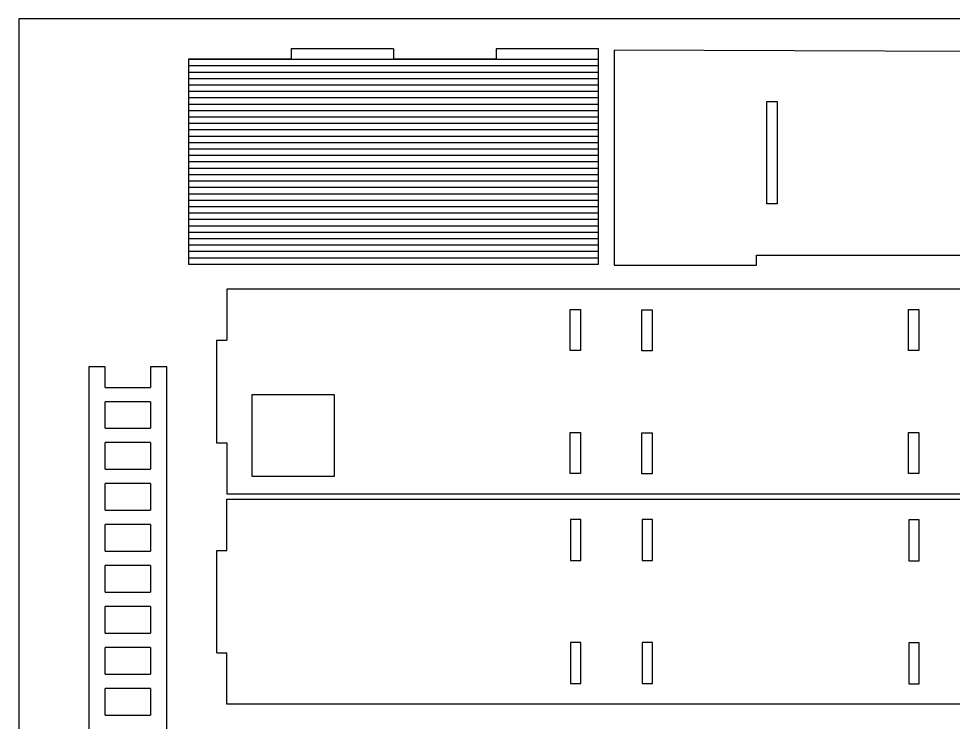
# Model space of a CAD drawing. Extents: x -442 to 263, y -399 to 649.
# Drawn here: x -437.3 to -72.7, y 374.6 to 649.4 of the extents above; entities that cross this region are included whole.
import ezdxf

# ---------------------------------------------------------------- set-up
doc = ezdxf.new("R2010")
doc.units = 0
doc.layers.get('0').update_dxf_attribs({"color": 1, "linetype": 'CONTINUOUS'})
doc.layers.add('1', color=2, linetype='CONTINUOUS')

msp = doc.modelspace()

# ---------------------------------------------------------------- linework, layer by layer
for p, q in [((-331.08, 637.53), (-331.08, 633.53)), ((-291.08, 637.53), (-331.08, 637.53)), ((-291.08, 637.53), (-291.08, 633.53)), ((-211.08, 637.53), (-251.08, 637.53)), ((-251.08, 637.53), (-251.08, 633.53)), ((-211.08, 553.53), (-211.08, 637.53)), ((-204.98, 637.07), (-204.98, 553.07)), ((82.54, 635.93), (-204.98, 637.07)), ((-371.08, 633.53), (-371.08, 553.53)), ((-331.08, 633.53), (-371.08, 633.53)), ((-251.08, 633.53), (-291.08, 633.53)), ((-145.46, 577.07), (-145.46, 617.07)), ((-145.46, 617.07), (-141.46, 617.07)), ((-141.46, 617.07), (-141.46, 577.07)), ((-141.46, 577.07), (-145.46, 577.07)), ((-149.46, 553.07), (-149.46, 557.07)), ((-149.46, 557.07), (-69.46, 557.07)), ((-371.08, 553.53), (-211.08, 553.53)), ((-204.98, 553.07), (-149.46, 553.07)), ((75.84, 543.8), (-356.16, 543.8)), ((-356.16, 543.8), (-356.16, 523.8)), ((-222.16, 535.8), (-218.16, 535.8)), ((-222.16, 519.8), (-222.16, 535.8)), ((-218.16, 535.8), (-218.16, 519.8)), ((-194.16, 535.7), (-190.16, 535.7)), ((-194.16, 519.7), (-194.16, 535.7)), ((-190.16, 535.7), (-190.16, 519.7)), ((-90.16, 535.8), (-86.16, 535.8)), ((-90.16, 519.8), (-90.16, 535.8)), ((-86.16, 535.8), (-86.16, 519.8)), ((-360.16, 523.8), (-356.16, 523.8)), ((-360.16, 523.8), (-360.16, 483.8)), ((-218.16, 519.8), (-222.16, 519.8)), ((-190.16, 519.7), (-194.16, 519.7)), ((-86.16, 519.8), (-90.16, 519.8)), ((-409.96, 513.41), (-409.96, 369.41)), ((-403.56, 513.41), (-409.96, 513.41)), ((-403.56, 505.41), (-403.56, 513.41)), ((-379.56, 513.41), (-385.96, 513.41)), ((-385.96, 513.41), (-385.96, 505.41)), ((-379.56, 369.41), (-379.56, 513.41)), ((-403.56, 505.41), (-385.96, 505.41)), ((-385.96, 499.81), (-403.56, 499.81)), ((-403.56, 489.41), (-403.56, 499.81)), ((-385.96, 499.81), (-385.96, 489.41)), ((-346.29, 470.64), (-346.29, 502.64)), ((-346.29, 502.64), (-314.29, 502.64)), ((-314.29, 502.64), (-314.29, 470.64)), ((-403.56, 489.41), (-385.96, 489.41)), ((-222.16, 487.8), (-218.16, 487.8)), ((-222.16, 471.8), (-222.16, 487.8)), ((-218.16, 487.8), (-218.16, 471.8)), ((-194.16, 487.7), (-190.16, 487.7)), ((-194.16, 471.7), (-194.16, 487.7)), ((-190.16, 487.7), (-190.16, 471.7)), ((-90.16, 487.8), (-86.16, 487.8)), ((-90.16, 471.8), (-90.16, 487.8)), ((-86.16, 487.8), (-86.16, 471.8)), ((-385.96, 483.81), (-403.56, 483.81)), ((-403.56, 473.41), (-403.56, 483.81)), ((-385.96, 483.81), (-385.96, 473.41)), ((-360.16, 483.8), (-356.16, 483.8)), ((-356.16, 483.8), (-356.16, 463.8)), ((-403.56, 473.41), (-385.96, 473.41)), ((-314.29, 470.64), (-346.29, 470.64)), ((-218.16, 471.8), (-222.16, 471.8)), ((-190.16, 471.7), (-194.16, 471.7)), ((-86.16, 471.8), (-90.16, 471.8)), ((-385.96, 467.81), (-403.56, 467.81)), ((-403.56, 457.41), (-403.56, 467.81)), ((-385.96, 467.81), (-385.96, 457.41)), ((-356.16, 463.8), (75.84, 463.8)), ((-356.06, 461.76), (75.94, 461.76)), ((-356.06, 441.76), (-356.06, 461.76)), ((-403.56, 457.41), (-385.96, 457.41)), ((-218.06, 453.76), (-222.06, 453.76)), ((-222.06, 453.76), (-222.06, 437.76)), ((-218.06, 437.76), (-218.06, 453.76)), ((-194.06, 453.76), (-194.06, 437.76)), ((-190.06, 453.76), (-194.06, 453.76)), ((-190.06, 437.76), (-190.06, 453.76)), ((-90.06, 453.66), (-90.06, 437.66)), ((-86.06, 453.66), (-90.06, 453.66)), ((-86.06, 437.66), (-86.06, 453.66)), ((-385.96, 451.81), (-403.56, 451.81)), ((-403.56, 441.41), (-403.56, 451.81)), ((-385.96, 451.81), (-385.96, 441.41)), ((-403.56, 441.41), (-385.96, 441.41)), ((-360.06, 401.76), (-360.06, 441.76)), ((-360.06, 441.76), (-356.06, 441.76)), ((-222.06, 437.76), (-218.06, 437.76)), ((-194.06, 437.76), (-190.06, 437.76)), ((-90.06, 437.66), (-86.06, 437.66)), ((-385.96, 435.81), (-403.56, 435.81)), ((-403.56, 425.41), (-403.56, 435.81)), ((-385.96, 435.81), (-385.96, 425.41)), ((-403.56, 425.41), (-385.96, 425.41)), ((-385.96, 419.81), (-403.56, 419.81)), ((-403.56, 409.41), (-403.56, 419.81)), ((-385.96, 419.81), (-385.96, 409.41)), ((-403.56, 409.41), (-385.96, 409.41)), ((-222.06, 405.76), (-222.06, 389.76)), ((-218.06, 405.76), (-222.06, 405.76)), ((-218.06, 389.76), (-218.06, 405.76)), ((-194.06, 405.76), (-194.06, 389.76)), ((-190.06, 405.76), (-194.06, 405.76)), ((-190.06, 389.76), (-190.06, 405.76)), ((-86.06, 405.66), (-90.06, 405.66)), ((-90.06, 405.66), (-90.06, 389.66)), ((-86.06, 389.66), (-86.06, 405.66)), ((-385.96, 403.81), (-403.56, 403.81)), ((-403.56, 393.41), (-403.56, 403.81)), ((-385.96, 403.81), (-385.96, 393.41)), ((-360.06, 401.76), (-356.06, 401.76)), ((-356.06, 381.76), (-356.06, 401.76)), ((-403.56, 393.41), (-385.96, 393.41)), ((-385.96, 387.81), (-403.56, 387.81)), ((-403.56, 377.41), (-403.56, 387.81)), ((-385.96, 387.81), (-385.96, 377.41)), ((-222.06, 389.76), (-218.06, 389.76)), ((-194.06, 389.76), (-190.06, 389.76)), ((-90.06, 389.66), (-86.06, 389.66)), ((75.94, 381.76), (-356.06, 381.76)), ((-403.56, 377.41), (-385.96, 377.41))]:
    msp.add_line(p, q)
at = {"layer": '1'}
for p, q in [((-437.33, 649.36), (-437.33, 149.36)), ((262.67, 649.36), (-437.33, 649.36)), ((-371.08, 633.53), (-211.08, 633.53)), ((-371.08, 631.03), (-211.08, 631.03)), ((-371.08, 628.53), (-211.08, 628.53)), ((-371.08, 626.03), (-211.08, 626.03)), ((-371.08, 623.53), (-211.08, 623.53)), ((-371.08, 621.03), (-211.08, 621.03)), ((-371.08, 618.53), (-211.08, 618.53)), ((-371.08, 616.03), (-211.08, 616.03)), ((-371.08, 613.53), (-211.08, 613.53)), ((-371.08, 611.03), (-211.08, 611.03)), ((-371.08, 608.53), (-211.08, 608.53)), ((-371.08, 606.03), (-211.08, 606.03)), ((-371.08, 603.53), (-211.08, 603.53)), ((-371.08, 601.03), (-211.08, 601.03)), ((-371.08, 598.53), (-211.08, 598.53)), ((-371.08, 596.03), (-211.08, 596.03)), ((-371.08, 593.53), (-211.08, 593.53)), ((-371.08, 591.03), (-211.08, 591.03)), ((-371.08, 588.53), (-211.08, 588.53)), ((-371.08, 586.03), (-211.08, 586.03)), ((-371.08, 583.53), (-211.08, 583.53)), ((-371.08, 581.03), (-211.08, 581.03)), ((-371.08, 578.53), (-211.08, 578.53)), ((-371.08, 576.03), (-211.08, 576.03)), ((-371.08, 573.53), (-211.08, 573.53)), ((-371.08, 571.03), (-211.08, 571.03)), ((-371.08, 568.53), (-211.08, 568.53)), ((-371.08, 566.03), (-211.08, 566.03)), ((-371.08, 563.53), (-211.08, 563.53)), ((-371.08, 561.03), (-211.08, 561.03)), ((-371.08, 558.53), (-211.08, 558.53)), ((-371.08, 556.03), (-211.08, 556.03))]:
    msp.add_line(p, q, dxfattribs=at)

doc.saveas('drawing.dxf')
